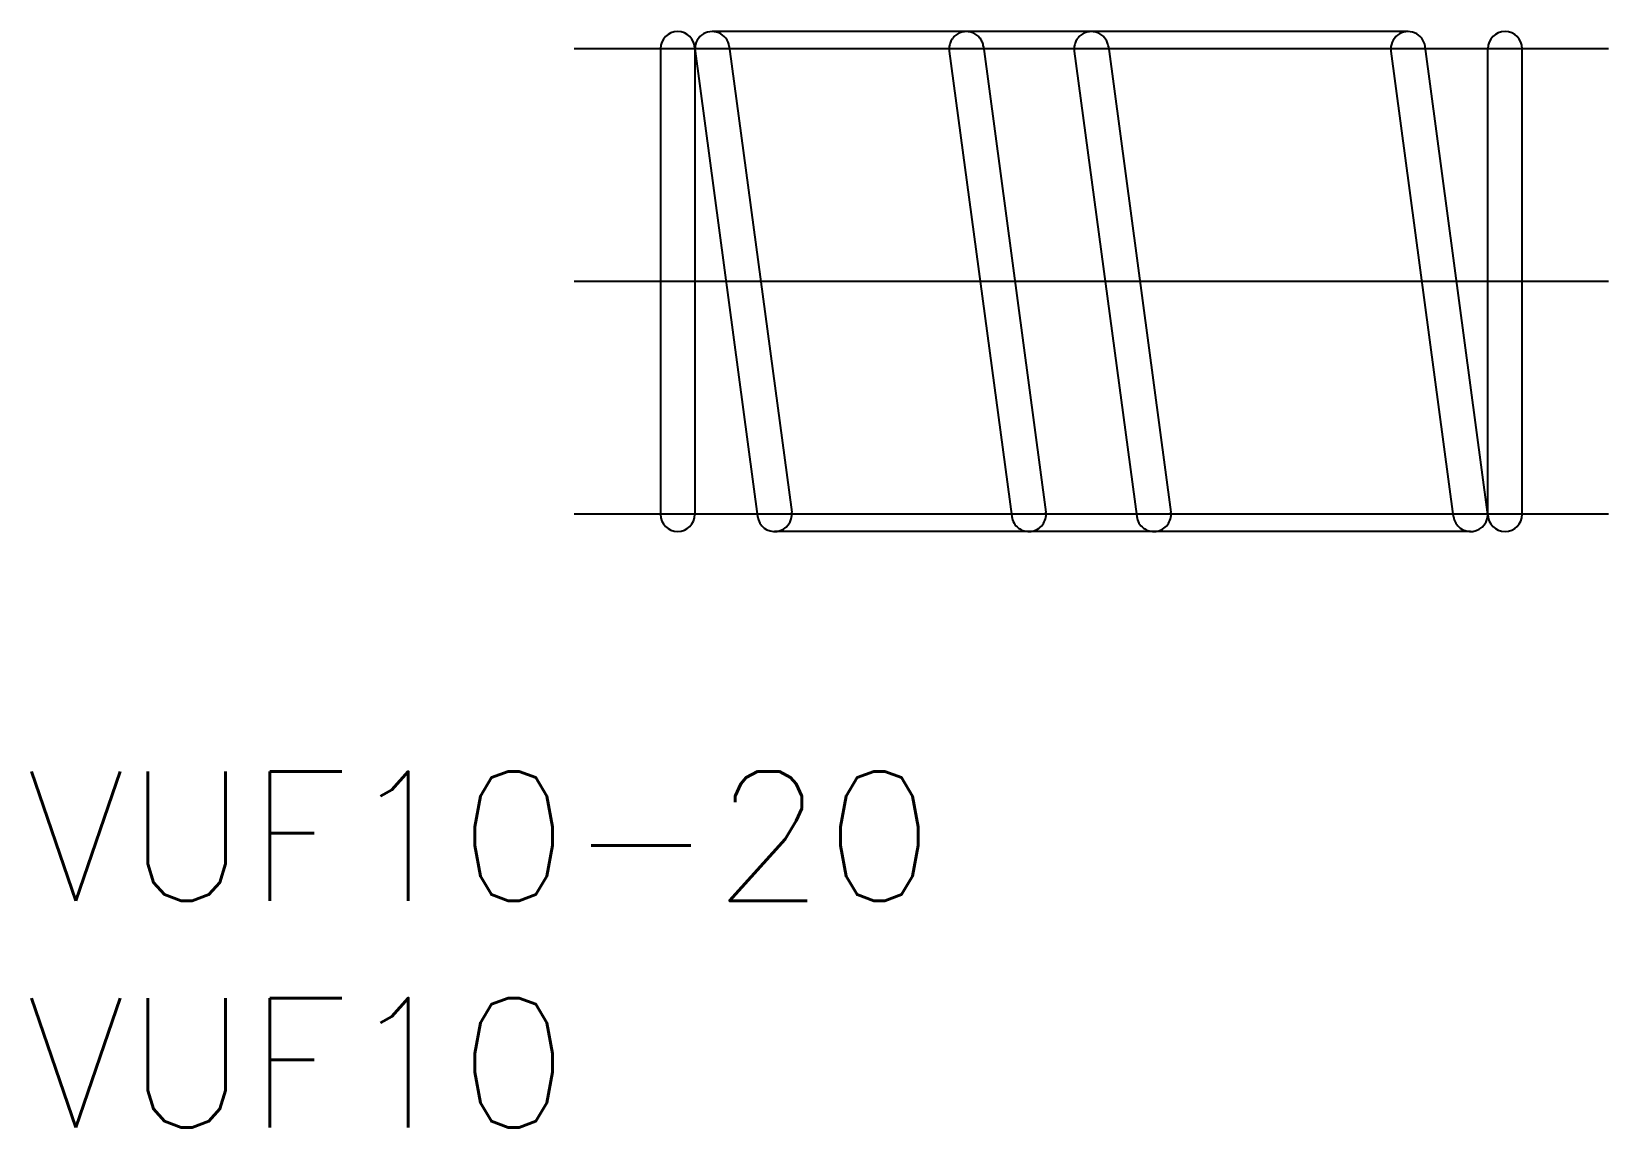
# Model space of a CAD drawing. Extents: x -14.6 to 22, y -19.6 to 5.8.
import ezdxf

# ---------------------------------------------------------------- set-up
doc = ezdxf.new("R2010")
doc.units = 0
doc.linetypes.add('CENTER', pattern=[50.8, 31.75, -6.35, 6.35, -6.35])
doc.linetypes.add('PHANTOM', pattern=[63.5, 31.75, -6.35, 6.35, -6.35, 6.35, -6.35])
doc.layers.get('0').update_dxf_attribs({"linetype": 'CONTINUOUS'})
doc.layers.add('CENTER', color=1, linetype='CENTER')
doc.styles.get("Standard").update_dxf_attribs({"font": 'txt.shx', "height": 3, "bigfont": 'bigfont.shx'})

msp = doc.modelspace()

# ---------------------------------------------------------------- linework, layer by layer
at = {"color": 3, "linetype": 'PHANTOM'}
for p, q in [((17.35, 5.8), (1.2, 5.8)), ((6.704, 5.347), (8.154, -5.453)), ((7.496, 5.453), (8.946, -5.347)), ((9.604, 5.347), (11.054, -5.453)), ((10.396, 5.453), (11.846, -5.347)), ((18.8, -5.8), (2.65, -5.8))]:
    msp.add_line(p, q, dxfattribs=at)
at = {"color": 7, "linetype": 'CONTINUOUS'}
for p, q in [((0, 5.4), (0, -5.4)), ((0.8, 5.4), (0.8, -5.4)), ((0.804, 5.347), (2.254, -5.453)), ((1.596, 5.453), (3.046, -5.347)), ((18.404, -5.453), (16.954, 5.347)), ((19.196, -5.347), (17.746, 5.453)), ((19.2, -5.4), (19.2, 5.4)), ((20, -5.4), (20, 5.4))]:
    msp.add_line(p, q, dxfattribs=at)
for centre, start, end in [((0.4, 5.4), 0, 180), ((1.2, 5.4), 7.6468, 187.6468), ((17.35, 5.4), 7.6468, 187.6468), ((19.6, 5.4), 0, 180), ((0.4, -5.4), 180, 360), ((2.65, -5.4), 187.6468, 7.6468), ((18.8, -5.4), 187.6468, 7.6468), ((19.6, -5.4), 180, 0)]:
    msp.add_arc(centre, 0.4, start, end, dxfattribs=at)
at = {"color": 3, "linetype": 'PHANTOM'}
for centre, start, end in [((7.1, 5.4), 7.6468, 187.6468), ((10, 5.4), 7.6468, 187.6468), ((8.55, -5.4), 187.6468, 7.6468), ((11.45, -5.4), 187.6468, 7.6468)]:
    msp.add_arc(centre, 0.4, start, end, dxfattribs=at)
at = {"layer": 'CENTER', "color": 1, "linetype": 'CENTER'}
for p, q in [((22, 5.4), (-2, 5.4)), ((22, 0), (-2, 0)), ((22, -5.4), (-2, -5.4))]:
    msp.add_line(p, q, dxfattribs=at)

# ---------------------------------------------------------------- texts
at = {"color": 7, "linetype": 'CONTINUOUS'}
for s, p in [('VUF10-20', (-14.722, -14.367)), ('VUF10', (-14.722, -19.625))]:
    msp.add_text(s, height=3, dxfattribs=at).set_placement(p)

doc.saveas('drawing.dxf')
